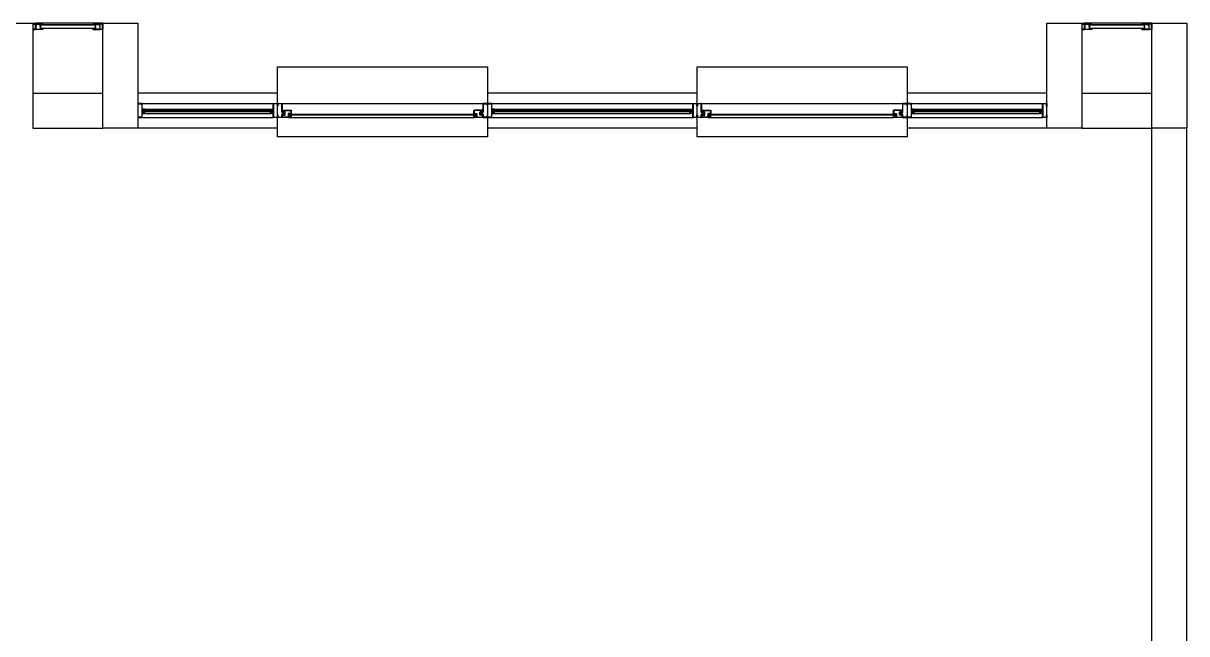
# Model space of a CAD drawing. Header units: millimetres. Extents: x 2128 to 2646, y 1972 to 2207.
# Drawn here: x 2488.38 to 2495.04, y 2065.67 to 2069.17 of the extents above; entities that cross this region are included whole.
import ezdxf

# ---------------------------------------------------------------- set-up
doc = ezdxf.new("R2010")
doc.units = ezdxf.units.MM
for name, color, linetype in [('AR-ALV', 2, 'Continuous'), ('AR-ESQ', 1, 'Continuous'), ('AR-ESTC', 3, 'Continuous'), ('AR-PEITORIL', 1, 'Continuous'), ('AR-PORTA', 1, 'Continuous'), ('BC- VISTA', 1, 'Continuous'), ('BGR- VISTA', 12, 'Continuous'), ('DT-ESQ-BAGUETE-C', 1, 'Continuous'), ('DT-ESQ-MARCO-V', 1, 'Continuous'), ('DT-ESQ-PERFIL CADEIRA-C', 2, 'Continuous'), ('DT-ESQ-PERFIL CADEIRA-V', 2, 'Continuous'), ('DT-ESQ-PERFIL U-C', 2, 'Continuous'), ('DT-ESQ-PERFIL U-V', 1, 'Continuous'), ('DT-ESQ-VENEZIANA-C', 1, 'Continuous'), ('DT-ESQ-VENEZIANA-V', 1, 'Continuous'), ('DT-ESQ-VIDRO-C', 2, 'Continuous'), ('DT-TXTMOD', 1, 'Continuous')]:
    doc.layers.add(name, color=color, linetype=linetype)
doc.styles.add('S10', font='simplex.shx', dxfattribs={"height": 0.1})

# ---------------------------------------------------------------- blocks, each defined once
blk = doc.blocks.new('EF01A-P')
at = {"layer": 'DT-ESQ-BAGUETE-C', "ltscale": 0.1}
for points in [[(0.0015, 0.035), (0.015, 0.035), (0.015, 0.0335), (0.0015, 0.0335), (0.0015, 0.005), (0.015, 0.005), (0.015, 0.0035), (0.0015, 0.0035, -0.414214), (0, 0.005), (0, 0.0335, -0.414214)], [(0.3985, 0.035), (0.385, 0.035), (0.385, 0.0335), (0.3985, 0.0335), (0.3985, 0.005), (0.385, 0.005), (0.385, 0.0035), (0.3985, 0.0035, 0.414214), (0.4, 0.005), (0.4, 0.0335, 0.414214)]]:
    blk.add_lwpolyline(points, format="xyb", close=True, dxfattribs=at)
at = {"layer": 'DT-ESQ-PERFIL CADEIRA-C', "ltscale": 0.1}
for points in [[(0.01, 0.0015), (0.01, 0.003), (0.0015, 0.003, 1), (0.0015, 0), (0.015, 0, 0.414214), (0.0165, 0.0015), (0.0165, 0.0335), (0.043, 0.0335)], [(0.043, 0.0065), (0.018, 0.0065), (0.018, 0.0165), (0.0165, 0.0165), (0.0165, 0.0065, 0.414214), (0.018, 0.005), (0.043, 0.005), (0.0565, 0.005, 1), (0.0565, 0.008), (0.043, 0.008), (0.043, 0.02), (0.043, 0.032), (0.0565, 0.032, 1), (0.0565, 0.035), (0.043, 0.035), (0.0165, 0.035, 0.414214), (0.015, 0.0335), (0.015, 0.0015), (0.0015, 0.0015)], [(0.0415, 0.02), (0.0415, 0.032, -0.414214), (0.043, 0.0335), (0.0565, 0.0335)], [(0.0415, 0.02), (0.0415, 0.008, 0.414214), (0.043, 0.0065), (0.0565, 0.0065)], [(0.357, 0.0065), (0.382, 0.0065), (0.382, 0.0165), (0.3835, 0.0165), (0.3835, 0.0065, -0.414214), (0.382, 0.005), (0.357, 0.005), (0.3435, 0.005, -1), (0.3435, 0.008), (0.357, 0.008), (0.357, 0.02), (0.357, 0.032), (0.3435, 0.032, -1), (0.3435, 0.035), (0.357, 0.035), (0.3835, 0.035, -0.414214), (0.385, 0.0335), (0.385, 0.0015), (0.3985, 0.0015)], [(0.3585, 0.02), (0.3585, 0.032, 0.414214), (0.357, 0.0335), (0.3435, 0.0335)], [(0.3585, 0.02), (0.3585, 0.008, -0.414214), (0.357, 0.0065), (0.3435, 0.0065)], [(0.39, 0.0015), (0.39, 0.003), (0.3985, 0.003, -1), (0.3985, 0), (0.385, 0, -0.414214), (0.3835, 0.0015), (0.3835, 0.0335), (0.357, 0.0335)]]:
    blk.add_lwpolyline(points, format="xyb", dxfattribs=at)
at = {"layer": 'DT-ESQ-PERFIL CADEIRA-V', "ltscale": 0.1}
blk.add_line((0.015, 0), (0.385, 0), dxfattribs=at)
at = {"layer": 'DT-ESQ-VENEZIANA-C', "ltscale": 0.1}
for p, q in [((0.043, 0.0105), (0.357, 0.0105)), ((0.043, 0.009), (0.357, 0.009))]:
    blk.add_line(p, q, dxfattribs=at)
at = {"layer": 'DT-ESQ-VENEZIANA-V', "ltscale": 0.1}
blk.add_line((0.043, 0.031), (0.357, 0.031), dxfattribs=at)
blk = doc.blocks.new('BGR12')
at = {"layer": 'BC- VISTA'}
blk.add_lwpolyline([(0, 0.4), (0, 0), (-1.2, 0), (-1.2, 0.4)], close=True, dxfattribs=at)
blk = doc.blocks.new('EF72-P')
at = {"layer": 'AR-PEITORIL'}
for p, q in [((0.8, 0.2), (0, 0.2)), ((3.2, 0.2), (2, 0.2)), ((5.2, 0.2), (4.4, 0.2)), ((0.8, 0), (0, 0)), ((3.2, 0), (2, 0)), ((5.2, 0), (4.4, 0))]:
    blk.add_line(p, q, dxfattribs=at)
at = {"layer": 'DT-ESQ-BAGUETE-C', "ltscale": 0.1}
for points in [[(0.039, 0.095), (0.0255, 0.095), (0.0255, 0.0935), (0.039, 0.0935), (0.039, 0.0845), (0.0255, 0.0845), (0.0255, 0.083), (0.039, 0.083, 0.336705), (0.0404, 0.0841, 0.068021), (0.0405, 0.0845), (0.0405, 0.0935, 0.414214)], [(0.761, 0.095), (0.7745, 0.095), (0.7745, 0.0935), (0.761, 0.0935), (0.761, 0.0845), (0.7745, 0.0845), (0.7745, 0.083), (0.761, 0.083, -0.336705), (0.7596, 0.0841, -0.068021), (0.7595, 0.0845), (0.7595, 0.0935, -0.414214)], [(0.8765, 0.072), (0.863, 0.072), (0.863, 0.0705), (0.8765, 0.0705), (0.8765, 0.0615), (0.863, 0.0615), (0.863, 0.06), (0.8765, 0.06, 0.336705), (0.8779, 0.0611, 0.068021), (0.878, 0.0615), (0.878, 0.0705, 0.414214)], [(1.9235, 0.072), (1.937, 0.072), (1.937, 0.0705), (1.9235, 0.0705), (1.9235, 0.0615), (1.937, 0.0615), (1.937, 0.06), (1.9235, 0.06, -0.336705), (1.9221, 0.0611, -0.068021), (1.922, 0.0615), (1.922, 0.0705, -0.414214)], [(2.039, 0.095), (2.0255, 0.095), (2.0255, 0.0935), (2.039, 0.0935), (2.039, 0.0845), (2.0255, 0.0845), (2.0255, 0.083), (2.039, 0.083, 0.336705), (2.0404, 0.0841, 0.068021), (2.0405, 0.0845), (2.0405, 0.0935, 0.414214)], [(3.161, 0.095), (3.1745, 0.095), (3.1745, 0.0935), (3.161, 0.0935), (3.161, 0.0845), (3.1745, 0.0845), (3.1745, 0.083), (3.161, 0.083, -0.336705), (3.1596, 0.0841, -0.068021), (3.1595, 0.0845), (3.1595, 0.0935, -0.414214)], [(3.2765, 0.072), (3.263, 0.072), (3.263, 0.0705), (3.2765, 0.0705), (3.2765, 0.0615), (3.263, 0.0615), (3.263, 0.06), (3.2765, 0.06, 0.336705), (3.2779, 0.0611, 0.068021), (3.278, 0.0615), (3.278, 0.0705, 0.414214)], [(4.3235, 0.072), (4.337, 0.072), (4.337, 0.0705), (4.3235, 0.0705), (4.3235, 0.0615), (4.337, 0.0615), (4.337, 0.06), (4.3235, 0.06, -0.336705), (4.3221, 0.0611, -0.068021), (4.322, 0.0615), (4.322, 0.0705, -0.414214)], [(4.439, 0.095), (4.4255, 0.095), (4.4255, 0.0935), (4.439, 0.0935), (4.439, 0.0845), (4.4255, 0.0845), (4.4255, 0.083), (4.439, 0.083, 0.336705), (4.4404, 0.0841, 0.068021), (4.4405, 0.0845), (4.4405, 0.0935, 0.414214)], [(5.161, 0.095), (5.1745, 0.095), (5.1745, 0.0935), (5.161, 0.0935), (5.161, 0.0845), (5.1745, 0.0845), (5.1745, 0.083), (5.161, 0.083, -0.336705), (5.1596, 0.0841, -0.068021), (5.1595, 0.0845), (5.1595, 0.0935, -0.414214)]]:
    blk.add_lwpolyline(points, format="xyb", close=True, dxfattribs=at)
at = {"layer": 'DT-ESQ-MARCO-V', "ltscale": 0.1}
for p, q in [((0.0235, 0.14), (0.7765, 0.14)), ((0.8235, 0.14), (1.9765, 0.14)), ((2.0235, 0.14), (3.1765, 0.14)), ((3.2235, 0.14), (4.3765, 0.14)), ((4.4235, 0.14), (5.1765, 0.14)), ((0.0235, 0.06), (0.7765, 0.06)), ((0.876, 0.06), (1.9235, 0.06)), ((2.0235, 0.06), (3.1765, 0.06)), ((3.276, 0.06), (4.3235, 0.06)), ((4.4235, 0.06), (5.1765, 0.06))]:
    blk.add_line(p, q, dxfattribs=at)
at = {"layer": 'DT-ESQ-PERFIL U-C', "ltscale": 0.1}
for p, q in [((0.8, 0.125), (0.8, 0.1385)), ((0.8015, 0.14), (0.8235, 0.14)), ((0.8235, 0.1385), (0.8015, 0.1385)), ((0.8015, 0.1385), (0.8015, 0.125)), ((0.8235, 0.14), (0.8235, 0.14)), ((0.8235, 0.09), (0.8235, 0.1385)), ((0.825, 0.14), (0.825, 0.14)), ((0.825, 0.1385), (0.825, 0.0915)), ((1.975, 0.14), (1.975, 0.14)), ((3.2, 0.125), (3.2, 0.1385)), ((3.2015, 0.14), (3.2235, 0.14)), ((3.2235, 0.1385), (3.2015, 0.1385)), ((3.2015, 0.1385), (3.2015, 0.125)), ((3.2235, 0.14), (3.2235, 0.14)), ((3.2235, 0.09), (3.2235, 0.1385)), ((3.225, 0.14), (3.225, 0.14)), ((3.225, 0.1385), (3.225, 0.0915)), ((4.375, 0.14), (4.375, 0.14)), ((0.8015, 0.125), (0.8, 0.125)), ((0.8, 0.0615), (0.8, 0.075)), ((0.8, 0.075), (0.8015, 0.075)), ((0.8015, 0.075), (0.8015, 0.062)), ((0.8235, 0.0615), (0.8235, 0.077)), ((0.825, 0.0885), (0.825, 0.0885)), ((0.825, 0.0885), (0.838, 0.0885)), ((0.838, 0.0785), (0.825, 0.0785)), ((0.825, 0.077), (0.825, 0.0615)), ((0.825, 0.077), (0.838, 0.077)), ((0.838, 0.09), (0.8265, 0.09)), ((0.838, 0.0885), (0.838, 0.0785)), ((0.8395, 0.0785), (0.8395, 0.0885)), ((3.2015, 0.125), (3.2, 0.125)), ((3.2, 0.0615), (3.2, 0.075)), ((3.2, 0.075), (3.2015, 0.075)), ((3.2015, 0.075), (3.2015, 0.062)), ((3.2235, 0.0615), (3.2235, 0.077)), ((3.225, 0.0885), (3.225, 0.0885)), ((3.225, 0.0885), (3.238, 0.0885)), ((3.238, 0.0785), (3.225, 0.0785)), ((3.225, 0.077), (3.225, 0.0615)), ((3.225, 0.077), (3.238, 0.077)), ((3.238, 0.09), (3.2265, 0.09)), ((3.238, 0.0885), (3.238, 0.0785)), ((3.2395, 0.0785), (3.2395, 0.0885)), ((0.8235, 0.06), (0.8015, 0.06)), ((0.802, 0.0615), (0.8235, 0.0615)), ((3.2235, 0.06), (3.2015, 0.06)), ((3.202, 0.0615), (3.2235, 0.0615))]:
    blk.add_line(p, q, dxfattribs=at)
for points in [[(0.025, 0.0691), (0.025, 0.105), (0.0385, 0.105, 1), (0.0385, 0.108), (0.025, 0.108), (0.025, 0.1385, 0.414214), (0.0235, 0.14), (0.0015, 0.14, 0.414214), (0, 0.1385), (0, 0.125), (0.0015, 0.125), (0.0015, 0.1385), (0.0235, 0.1385), (0.0235, 0.108, 0.414214), (0.025, 0.1065, 0.414214), (0.0235, 0.105), (0.0235, 0.0691), (0.0235, 0.0615), (0.0015, 0.0615), (0.0015, 0.075), (0, 0.075), (0, 0.0615, 0.414214), (0.0015, 0.06), (0.0235, 0.06, 0.414214), (0.025, 0.0615)], [(0.775, 0.0691), (0.775, 0.105), (0.7615, 0.105, -1), (0.7615, 0.108), (0.775, 0.108), (0.775, 0.1385, -0.414214), (0.7765, 0.14), (0.7985, 0.14, -0.414214), (0.8, 0.1385), (0.8, 0.125), (0.7985, 0.125), (0.7985, 0.1385), (0.7765, 0.1385), (0.7765, 0.108, -0.414214), (0.775, 0.1065, -0.414214), (0.7765, 0.105), (0.7765, 0.0691), (0.7765, 0.0615), (0.7985, 0.0615), (0.7985, 0.075), (0.8, 0.075), (0.8, 0.0615, -0.414214), (0.7985, 0.06), (0.7765, 0.06, -0.414214), (0.775, 0.0615)], [(1.9765, 0.077, 0.414214), (1.975, 0.0785), (1.962, 0.0785), (1.962, 0.0885), (1.975, 0.0885), (1.975, 0.0885, 0.414214), (1.9765, 0.09), (1.9765, 0.1385), (1.9985, 0.1385), (1.9985, 0.125), (2, 0.125), (2, 0.1385, 0.414214), (1.9985, 0.14), (1.9765, 0.14), (1.9765, 0.14, 0.414214), (1.975, 0.1385), (1.975, 0.0915, -0.414214), (1.9735, 0.09), (1.962, 0.09, 0.414214), (1.9605, 0.0885), (1.9605, 0.0785, 0.414214), (1.962, 0.077), (1.975, 0.077), (1.975, 0.0615, 0.414214), (1.9765, 0.06), (1.9985, 0.06, 0.414214), (2, 0.0615), (2, 0.075), (1.9985, 0.075), (1.9985, 0.062, -0.414214), (1.998, 0.0615), (1.9765, 0.0615)], [(2.025, 0.0691), (2.025, 0.105), (2.0385, 0.105, 1), (2.0385, 0.108), (2.025, 0.108), (2.025, 0.1385, 0.414214), (2.0235, 0.14), (2.0015, 0.14, 0.414214), (2, 0.1385), (2, 0.125), (2.0015, 0.125), (2.0015, 0.1385), (2.0235, 0.1385), (2.0235, 0.108, 0.414214), (2.025, 0.1065, 0.414214), (2.0235, 0.105), (2.0235, 0.0691), (2.0235, 0.0615), (2.0015, 0.0615), (2.0015, 0.075), (2, 0.075), (2, 0.0615, 0.414214), (2.0015, 0.06), (2.0235, 0.06, 0.414214), (2.025, 0.0615)], [(3.175, 0.0691), (3.175, 0.105), (3.1615, 0.105, -1), (3.1615, 0.108), (3.175, 0.108), (3.175, 0.1385, -0.414214), (3.1765, 0.14), (3.1985, 0.14, -0.414214), (3.2, 0.1385), (3.2, 0.125), (3.1985, 0.125), (3.1985, 0.1385), (3.1765, 0.1385), (3.1765, 0.108, -0.414214), (3.175, 0.1065, -0.414214), (3.1765, 0.105), (3.1765, 0.0691), (3.1765, 0.0615), (3.1985, 0.0615), (3.1985, 0.075), (3.2, 0.075), (3.2, 0.0615, -0.414214), (3.1985, 0.06), (3.1765, 0.06, -0.414214), (3.175, 0.0615)], [(4.3765, 0.077, 0.414214), (4.375, 0.0785), (4.362, 0.0785), (4.362, 0.0885), (4.375, 0.0885), (4.375, 0.0885, 0.414214), (4.3765, 0.09), (4.3765, 0.1385), (4.3985, 0.1385), (4.3985, 0.125), (4.4, 0.125), (4.4, 0.1385, 0.414214), (4.3985, 0.14), (4.3765, 0.14), (4.3765, 0.14, 0.414214), (4.375, 0.1385), (4.375, 0.0915, -0.414214), (4.3735, 0.09), (4.362, 0.09, 0.414214), (4.3605, 0.0885), (4.3605, 0.0785, 0.414214), (4.362, 0.077), (4.375, 0.077), (4.375, 0.0615, 0.414214), (4.3765, 0.06), (4.3985, 0.06, 0.414214), (4.4, 0.0615), (4.4, 0.075), (4.3985, 0.075), (4.3985, 0.062, -0.414214), (4.398, 0.0615), (4.3765, 0.0615)], [(4.425, 0.0691), (4.425, 0.105), (4.4385, 0.105, 1), (4.4385, 0.108), (4.425, 0.108), (4.425, 0.1385, 0.414214), (4.4235, 0.14), (4.4015, 0.14, 0.414214), (4.4, 0.1385), (4.4, 0.125), (4.4015, 0.125), (4.4015, 0.1385), (4.4235, 0.1385), (4.4235, 0.108, 0.414214), (4.425, 0.1065, 0.414214), (4.4235, 0.105), (4.4235, 0.0691), (4.4235, 0.0615), (4.4015, 0.0615), (4.4015, 0.075), (4.4, 0.075), (4.4, 0.0615, 0.414214), (4.4015, 0.06), (4.4235, 0.06, 0.414214), (4.425, 0.0615)], [(5.175, 0.0691), (5.175, 0.105), (5.1615, 0.105, -1), (5.1615, 0.108), (5.175, 0.108), (5.175, 0.1385, -0.414214), (5.1765, 0.14), (5.1985, 0.14, -0.414214), (5.2, 0.1385), (5.2, 0.125), (5.1985, 0.125), (5.1985, 0.1385), (5.1765, 0.1385), (5.1765, 0.108, -0.414214), (5.175, 0.1065, -0.414214), (5.1765, 0.105), (5.1765, 0.0691), (5.1765, 0.0615), (5.1985, 0.0615), (5.1985, 0.075), (5.2, 0.075), (5.2, 0.0615, -0.414214), (5.1985, 0.06), (5.1765, 0.06, -0.414214), (5.175, 0.0615)], [(0.8285, 0.06, -0.414214), (0.827, 0.0615), (0.827, 0.0735, -0.414214), (0.8285, 0.075), (0.8415, 0.075), (0.8415, 0.092), (0.8285, 0.092, -0.414214), (0.827, 0.0935), (0.827, 0.1005, -0.414214), (0.8285, 0.102), (0.8755, 0.102, -0.414214), (0.877, 0.1005), (0.877, 0.0835, -0.414214), (0.8755, 0.082), (0.8625, 0.082), (0.8625, 0.0615, -0.414214), (0.861, 0.06)], [(0.843, 0.092, 0.414214), (0.8415, 0.0935), (0.8285, 0.0935), (0.8285, 0.1005), (0.8755, 0.1005), (0.8755, 0.0835), (0.8625, 0.0835, 0.414214), (0.861, 0.082), (0.861, 0.0615), (0.8285, 0.0615), (0.8285, 0.0735), (0.8415, 0.0735, 0.414214), (0.843, 0.075)], [(1.9715, 0.0615), (1.9715, 0.0735), (1.9585, 0.0735, -0.414214), (1.957, 0.075), (1.957, 0.092, -0.414214), (1.9585, 0.0935), (1.9715, 0.0935), (1.9715, 0.1005), (1.9245, 0.1005), (1.9245, 0.0835), (1.9375, 0.0835, -0.414214), (1.939, 0.082), (1.939, 0.0615)], [(3.2285, 0.06, -0.414214), (3.227, 0.0615), (3.227, 0.0735, -0.414214), (3.2285, 0.075), (3.2415, 0.075), (3.2415, 0.092), (3.2285, 0.092, -0.414214), (3.227, 0.0935), (3.227, 0.1005, -0.414214), (3.2285, 0.102), (3.2755, 0.102, -0.414214), (3.277, 0.1005), (3.277, 0.0835, -0.414214), (3.2755, 0.082), (3.2625, 0.082), (3.2625, 0.0615, -0.414214), (3.261, 0.06)], [(3.243, 0.092, 0.414214), (3.2415, 0.0935), (3.2285, 0.0935), (3.2285, 0.1005), (3.2755, 0.1005), (3.2755, 0.0835), (3.2625, 0.0835, 0.414214), (3.261, 0.082), (3.261, 0.0615), (3.2285, 0.0615), (3.2285, 0.0735), (3.2415, 0.0735, 0.414214), (3.243, 0.075)], [(4.3715, 0.0615), (4.3715, 0.0735), (4.3585, 0.0735, -0.414214), (4.357, 0.075), (4.357, 0.092, -0.414214), (4.3585, 0.0935), (4.3715, 0.0935), (4.3715, 0.1005), (4.3245, 0.1005), (4.3245, 0.0835), (4.3375, 0.0835, -0.414214), (4.339, 0.082), (4.339, 0.0615)]]:
    blk.add_lwpolyline(points, format="xyb", close=True, dxfattribs=at)
for points in [[(0.025, 0.1065), (0.0385, 0.1065)], [(0.775, 0.1065), (0.7615, 0.1065)], [(2.025, 0.1065), (2.0385, 0.1065)], [(3.175, 0.1065), (3.1615, 0.1065)], [(4.425, 0.1065), (4.4385, 0.1065)], [(5.175, 0.1065), (5.1615, 0.1065)]]:
    blk.add_lwpolyline(points, dxfattribs=at)
for points in [[(1.9715, 0.102, -0.414214), (1.973, 0.1005), (1.973, 0.0935, -0.414214), (1.9715, 0.092), (1.9585, 0.092), (1.9585, 0.075), (1.9715, 0.075, -0.414214), (1.973, 0.0735), (1.973, 0.0615, -0.414214), (1.9715, 0.06), (1.939, 0.06, -0.414214), (1.9375, 0.0615), (1.9375, 0.082), (1.9245, 0.082, -0.414214), (1.923, 0.0835), (1.923, 0.1005, -0.414214), (1.9245, 0.102), (1.9715, 0.102), (1.9245, 0.102, 0.414214), (1.923, 0.1005)], [(4.3715, 0.102, -0.414214), (4.373, 0.1005), (4.373, 0.0935, -0.414214), (4.3715, 0.092), (4.3585, 0.092), (4.3585, 0.075), (4.3715, 0.075, -0.414214), (4.373, 0.0735), (4.373, 0.0615, -0.414214), (4.3715, 0.06), (4.339, 0.06, -0.414214), (4.3375, 0.0615), (4.3375, 0.082), (4.3245, 0.082, -0.414214), (4.323, 0.0835), (4.323, 0.1005, -0.414214), (4.3245, 0.102), (4.3715, 0.102), (4.3245, 0.102, 0.414214), (4.323, 0.1005)]]:
    blk.add_lwpolyline(points, format="xyb", dxfattribs=at)
for centre, radius, start, end in [((0.8015, 0.1385), 0.0015, 90, 180), ((0.8235, 0.1385), 0.0015, 0, 90), ((3.2015, 0.1385), 0.0015, 90, 180), ((3.2235, 0.1385), 0.0015, 0, 90), ((0.825, 0.09), 0.0015, 180, 270), ((0.825, 0.077), 0.0015, 90, 180), ((0.8265, 0.0915), 0.0015, 180, 270), ((0.838, 0.0885), 0.0015, 360, 90), ((0.838, 0.0785), 0.0015, 270, 0), ((3.225, 0.09), 0.0015, 180, 270), ((3.225, 0.077), 0.0015, 90, 180), ((3.2265, 0.0915), 0.0015, 180, 270), ((3.238, 0.0885), 0.0015, 360, 90), ((3.238, 0.0785), 0.0015, 270, 0), ((0.8015, 0.0615), 0.0015, 180, 270), ((0.802, 0.062), 0.0005, 180, 270), ((0.8235, 0.0615), 0.0015, 270, 0), ((3.2015, 0.0615), 0.0015, 180, 270), ((3.202, 0.062), 0.0005, 180, 270), ((3.2235, 0.0615), 0.0015, 270, 0)]:
    blk.add_arc(centre, radius, start, end, dxfattribs=at)
at = {"layer": 'DT-ESQ-PERFIL U-V', "ltscale": 0.1}
for p, q in [((0.039, 0.095), (0.761, 0.095)), ((0.039, 0.083), (0.761, 0.083)), ((0.0395, 0.108), (0.7615, 0.108)), ((2.039, 0.095), (3.161, 0.095)), ((2.039, 0.083), (3.161, 0.083)), ((2.0395, 0.108), (3.1615, 0.108)), ((4.439, 0.095), (5.161, 0.095)), ((4.439, 0.083), (5.161, 0.083)), ((4.4395, 0.108), (5.1615, 0.108))]:
    blk.add_line(p, q, dxfattribs=at)
at = {"layer": 'DT-ESQ-VIDRO-C', "ltscale": 0.1}
for points in [[(0.773, 0.103), (0.773, 0.097), (0.027, 0.097), (0.027, 0.103), (0.773, 0.103)], [(3.173, 0.103), (3.173, 0.097), (2.027, 0.097), (2.027, 0.103), (3.173, 0.103)], [(5.173, 0.103), (5.173, 0.097), (4.427, 0.097), (4.427, 0.103), (5.173, 0.103)]]:
    blk.add_lwpolyline(points, dxfattribs=at)
for points in [[(1.9355, 0.08), (1.9355, 0.074), (0.8645, 0.074), (0.8645, 0.08)], [(4.3355, 0.08), (4.3355, 0.074), (3.2645, 0.074), (3.2645, 0.08)]]:
    blk.add_lwpolyline(points, close=True, dxfattribs=at)
at = {"layer": 'BGR- VISTA'}
for p in [(2, -0.05), (4.4, -0.05)]:
    blk.add_blockref('BGR12', p, dxfattribs=at)
at = {"layer": 'DT-TXTMOD', "ltscale": 0.1, "style": 'S10', "flags": 3}
blk.add_attdef('EF72', (0.0463, 0.2378), '', height=0.1, dxfattribs=at)

msp = doc.modelspace()

# ---------------------------------------------------------------- linework, layer by layer
at = {"layer": 'AR-ALV'}
for p, q in [((2488.4365, 2068.7651), (2488.8365, 2068.7651)), ((2494.4365, 2068.7651), (2494.8365, 2068.7651)), ((2488.4365, 2068.5651), (2488.8365, 2068.5651)), ((2494.4365, 2068.5651), (2494.8365, 2068.5651)), ((2494.8365, 2063.9151), (2494.8365, 2068.5651)), ((2495.0365, 2054.3151), (2495.0365, 2068.5651))]:
    msp.add_line(p, q, dxfattribs=at)
at = {"layer": 'AR-ESTC'}
for p, q in [((2488.2365, 2069.1651), (2488.4365, 2069.1651)), ((2488.4365, 2069.1651), (2488.4365, 2068.5651)), ((2488.8365, 2069.1651), (2489.0365, 2069.1651)), ((2488.8365, 2068.5651), (2488.8365, 2069.1651)), ((2489.0365, 2069.1651), (2489.0365, 2068.5651)), ((2494.2365, 2069.1651), (2494.4365, 2069.1651)), ((2494.2365, 2068.5651), (2494.2365, 2069.1651)), ((2494.4365, 2069.1651), (2494.4365, 2068.5651)), ((2494.8365, 2069.1651), (2495.0365, 2069.1651)), ((2494.8365, 2068.5651), (2494.8365, 2069.1651)), ((2495.0365, 2069.1651), (2495.0365, 2068.5651)), ((2489.0365, 2068.5651), (2488.8365, 2068.5651)), ((2494.4365, 2068.5651), (2494.2365, 2068.5651)), ((2495.0365, 2068.5651), (2494.8365, 2068.5651))]:
    msp.add_line(p, q, dxfattribs=at)

# ---------------------------------------------------------------- block references
at = {"layer": 'AR-ESQ', "rotation": 180}
for p in [(2488.8365, 2069.1651), (2494.8365, 2069.1651)]:
    msp.add_blockref('EF01A-P', p, dxfattribs=at)
at = {"layer": 'AR-PORTA'}
msp.add_blockref('EF72-P', (2489.0365, 2068.5651), dxfattribs=at)

doc.saveas('drawing.dxf')
